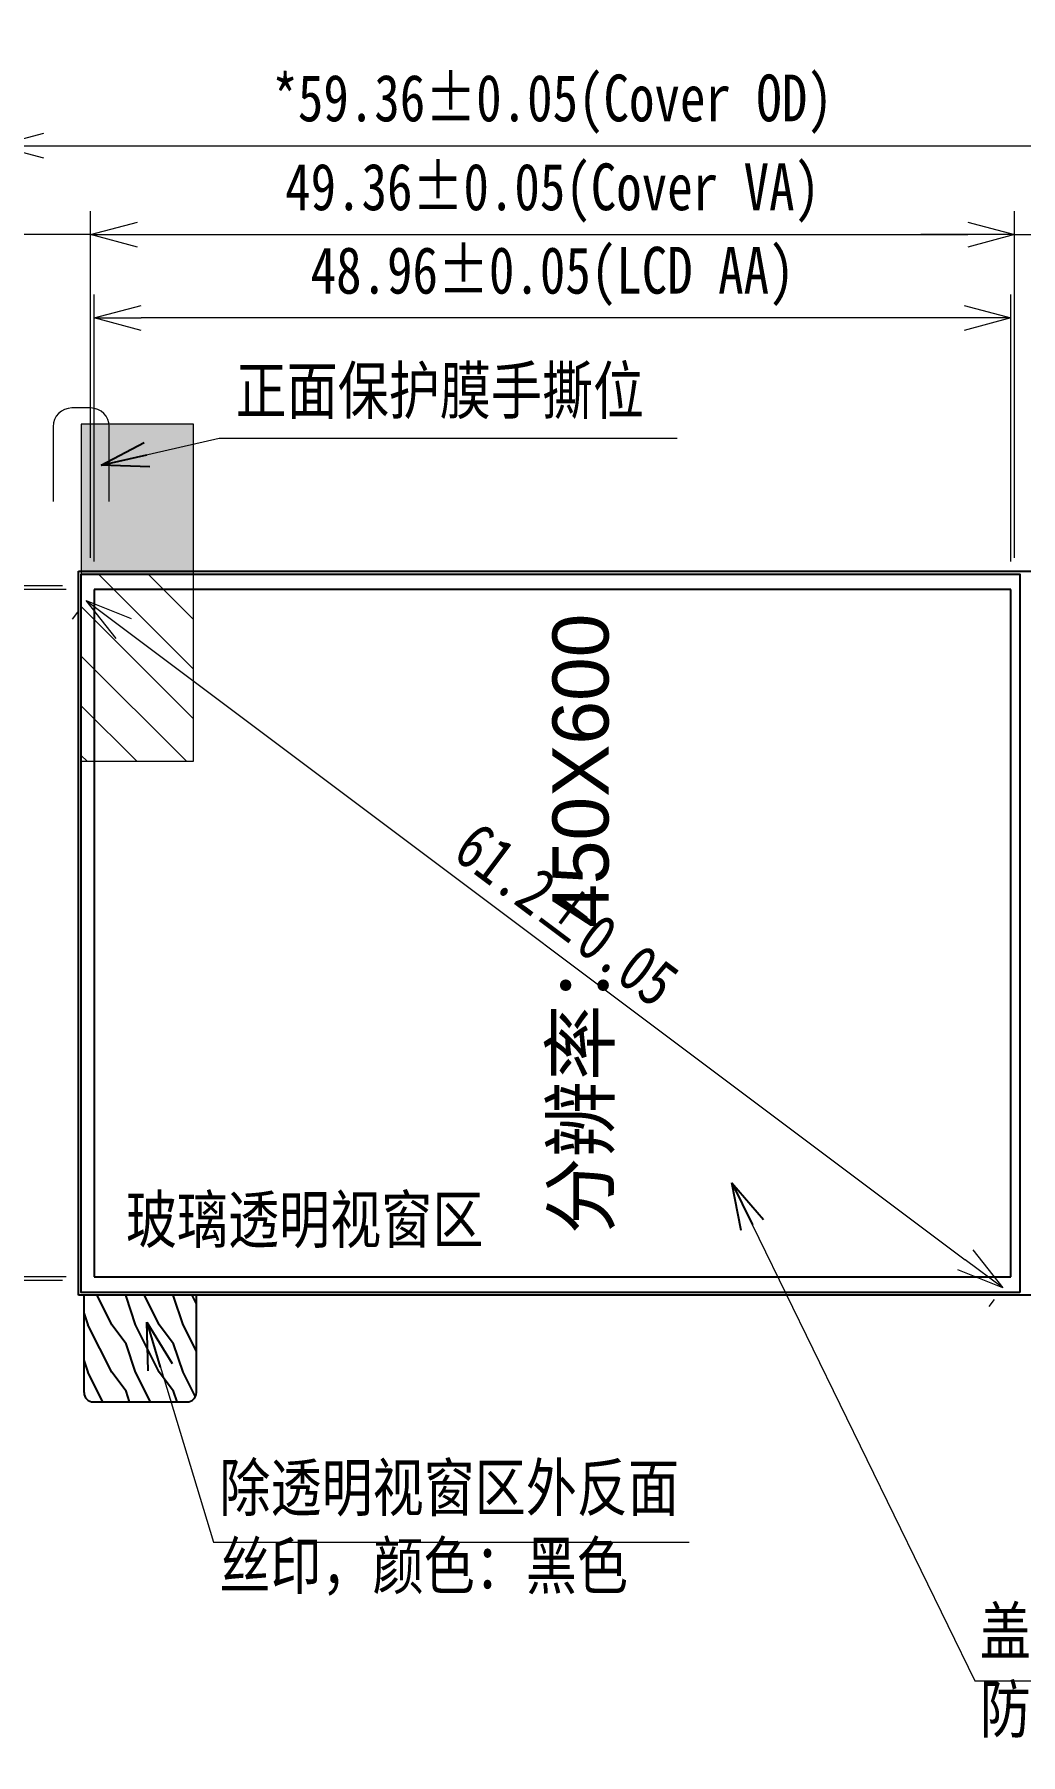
# Model space of a CAD drawing. Extents: x 13661 to 14061, y -1399 to -1089.
# Drawn here: x 13723.8 to 13776.5, y -1273.3 to -1181.4 of the extents above; entities that cross this region are included whole.
import ezdxf

# ---------------------------------------------------------------- set-up
doc = ezdxf.new("R2010")
doc.units = 0
doc.header["$LTSCALE"] = 16.335
doc.header["$MEASUREMENT"] = 0
doc.header["$PDMODE"] = 3
doc.header["$PDSIZE"] = 0.3125
doc.layers.get('0').update_dxf_attribs({"linetype": 'CONTINUOUS'})
doc.layers.get('Defpoints').update_dxf_attribs({"linetype": 'CONTINUOUS'})
doc.layers.add('1', color=7, linetype='CONTINUOUS', true_color=0xffffff)
doc.layers.add('dim', color=1, linetype='CONTINUOUS')
doc.layers.add('label', color=1, linetype='CONTINUOUS')
for name, color, linetype, lineweight in [('DIM（标注）', 3, 'CONTINUOUS', 9), ('印刷', 241, 'CONTINUOUS', 13), ('文字', 3, 'CONTINUOUS', 13), ('標註尺寸線', 3, 'CONTINUOUS', 13)]:
    doc.layers.add(name, color=color, linetype=linetype, lineweight=lineweight)
doc.styles.add('AAAAAA', font='arial.ttf')
doc.styles.get("Standard").update_dxf_attribs({"font": 'txt', "width": 0.8})
doc.styles.add('宋体', font='', dxfattribs={"width": 0.8})
doc.styles.get('宋体').set_extended_font_data('SimSun')
doc.dimstyles.new('ISO-25', dxfattribs={"dimtxt": 2.5, "dimasz": 2.5, "dimexe": 1.25, "dimexo": 1.5, "dimtad": 1, "dimdsep": 46, "dimtxsty": '宋体', "dimblk": 'OPEN30', "dimcen": 0.5, "dimclrd": 256, "dimclre": 256, "dimclrt": 256, "dimazin": 0, "dimtol": 1, "dimtp": 0.05, "dimtm": 0.05, "dimtfac": 1, "dimtmove": 0, "dimatfit": 3, "dimldrblk": 'OPEN30', "dimfxl": 1, "dimlwd": -1, "dimlwe": -1, "dimarcsym": 0})

# ---------------------------------------------------------------- blocks, each defined once
blk = doc.blocks.new('_Open30')
at = {"layer": '標註尺寸線', "color": 0, "lineweight": -2}
for p, q in [((-1, 0.268), (0, 0)), ((0, 0), (-1, -0.268)), ((0, 0), (-1, 0))]:
    blk.add_line(p, q, dxfattribs=at)
blk = doc.blocks.new('*D188')
at = {"layer": 'Defpoints', "color": 0, "ltscale": 0.05}
for p in [(13781.146, -1187.358), (13721.786, -1207.37), (13781.146, -1207.37)]:
    blk.add_point(p, dxfattribs=at)
at = {"layer": '標註尺寸線', "ltscale": 0.05}
for p, q in [((13721.786, -1205.87), (13721.786, -1186.108)), ((13781.146, -1205.87), (13781.146, -1186.108)), ((13724.286, -1187.358), (13778.646, -1187.358))]:
    blk.add_line(p, q, dxfattribs=at)
at = {"layer": '標註尺寸線', "ltscale": 0.05, "xscale": 2.5, "yscale": 2.5, "zscale": 2.5, "rotation": 180}
blk.add_blockref('_Open30', (13721.786, -1187.358), dxfattribs=at)
at = {"layer": '標註尺寸線', "ltscale": 0.05, "xscale": 2.5, "yscale": 2.5, "zscale": 2.5}
blk.add_blockref('_Open30', (13781.146, -1187.358), dxfattribs=at)
at = {"layer": '標註尺寸線', "ltscale": 0.05, "insert": (13751.466, -1185.141), "char_height": 2.5, "attachment_point": 5, "style": '宋体'}
blk.add_mtext('*59.36±0.05(Cover OD)', dxfattribs=at)
blk = doc.blocks.new('*D190')
at = {"layer": 'Defpoints', "color": 0, "ltscale": 0.05}
for p in [(13776.146, -1192.107), (13726.786, -1210.87), (13776.146, -1210.87)]:
    blk.add_point(p, dxfattribs=at)
at = {"layer": '標註尺寸線', "ltscale": 0.05}
for p, q in [((13726.786, -1209.37), (13726.786, -1190.857)), ((13776.146, -1209.37), (13776.146, -1190.857)), ((13729.286, -1192.107), (13773.646, -1192.107))]:
    blk.add_line(p, q, dxfattribs=at)
at = {"layer": '標註尺寸線', "ltscale": 0.05, "xscale": 2.5, "yscale": 2.5, "zscale": 2.5, "rotation": 180}
blk.add_blockref('_Open30', (13726.786, -1192.107), dxfattribs=at)
at = {"layer": '標註尺寸線', "ltscale": 0.05, "xscale": 2.5, "yscale": 2.5, "zscale": 2.5}
blk.add_blockref('_Open30', (13776.146, -1192.107), dxfattribs=at)
at = {"layer": '標註尺寸線', "ltscale": 0.05, "insert": (13751.466, -1189.889), "char_height": 2.5, "attachment_point": 5, "style": '宋体'}
blk.add_mtext('49.36±0.05(Cover VA)', dxfattribs=at)
blk = doc.blocks.new('*D191')
at = {"layer": 'Defpoints', "color": 0, "ltscale": 0.05}
for p in [(13726.786, -1210.87), (13699.579, -1247.99), (13726.786, -1247.99)]:
    blk.add_point(p, dxfattribs=at)
at = {"layer": '標註尺寸線', "ltscale": 0.05}
for p, q in [((13725.286, -1210.87), (13698.329, -1210.87)), ((13699.579, -1213.37), (13699.579, -1245.49)), ((13725.286, -1247.99), (13698.329, -1247.99))]:
    blk.add_line(p, q, dxfattribs=at)
at = {"layer": '標註尺寸線', "ltscale": 0.05, "xscale": 2.5, "yscale": 2.5, "zscale": 2.5}
for p, rotation in [((13699.579, -1210.87), 90), ((13699.579, -1247.99), 270)]:
    blk.add_blockref('_Open30', p, dxfattribs=dict(at, rotation=rotation))
at = {"layer": '標註尺寸線', "ltscale": 0.05, "insert": (13697.362, -1229.43), "char_height": 2.5, "attachment_point": 5, "rotation": 90, "style": '宋体'}
blk.add_mtext('37.12±0.05(Cover VA)', dxfattribs=at)
blk = doc.blocks.new('*D192')
at = {"layer": 'Defpoints', "color": 0, "ltscale": 0.05}
for p in [(13726.986, -1196.562), (13726.986, -1211.07), (13775.946, -1211.07)]:
    blk.add_point(p, dxfattribs=at)
at = {"layer": '標註尺寸線', "ltscale": 0.05}
for p, q in [((13726.986, -1209.57), (13726.986, -1195.312)), ((13775.946, -1209.57), (13775.946, -1195.312)), ((13773.446, -1196.562), (13729.486, -1196.562))]:
    blk.add_line(p, q, dxfattribs=at)
at = {"layer": '標註尺寸線', "ltscale": 0.05, "xscale": 2.5, "yscale": 2.5, "zscale": 2.5, "rotation": 180}
blk.add_blockref('_Open30', (13726.986, -1196.562), dxfattribs=at)
at = {"layer": '標註尺寸線', "ltscale": 0.05, "xscale": 2.5, "yscale": 2.5, "zscale": 2.5}
blk.add_blockref('_Open30', (13775.946, -1196.562), dxfattribs=at)
at = {"layer": '標註尺寸線', "ltscale": 0.05, "insert": (13751.466, -1194.345), "char_height": 2.5, "attachment_point": 5, "style": '宋体'}
blk.add_mtext('48.96±0.05(LCD AA)', dxfattribs=at)
blk = doc.blocks.new('*D193')
at = {"layer": 'Defpoints', "color": 0, "ltscale": 0.05}
for p in [(13726.986, -1211.07), (13707.121, -1247.79), (13726.986, -1247.79)]:
    blk.add_point(p, dxfattribs=at)
at = {"layer": '標註尺寸線', "ltscale": 0.05}
for p, q in [((13725.486, -1211.07), (13705.871, -1211.07)), ((13707.121, -1213.57), (13707.121, -1245.29)), ((13725.486, -1247.79), (13705.871, -1247.79))]:
    blk.add_line(p, q, dxfattribs=at)
at = {"layer": '標註尺寸線', "ltscale": 0.05, "xscale": 2.5, "yscale": 2.5, "zscale": 2.5}
for p, rotation in [((13707.121, -1211.07), 90), ((13707.121, -1247.79), 270)]:
    blk.add_blockref('_Open30', p, dxfattribs=dict(at, rotation=rotation))
at = {"layer": '標註尺寸線', "ltscale": 0.05, "insert": (13704.903, -1229.43), "char_height": 2.5, "attachment_point": 5, "rotation": 90, "style": '宋体'}
blk.add_mtext('36.72±0.05(LCD AA)', dxfattribs=at)
blk = doc.blocks.new('*D194')
at = {"layer": 'Defpoints', "color": 0, "ltscale": 0.05}
for p in [(13721.786, -1192.107), (13721.786, -1207.37), (13726.786, -1210.87)]:
    blk.add_point(p, dxfattribs=at)
at = {"layer": '標註尺寸線', "ltscale": 0.05}
for p, q in [((13721.786, -1205.87), (13721.786, -1190.857)), ((13726.786, -1209.37), (13726.786, -1190.857)), ((13719.286, -1192.107), (13704.374, -1192.107)), ((13726.786, -1192.107), (13721.786, -1192.107)), ((13729.286, -1192.107), (13731.786, -1192.107))]:
    blk.add_line(p, q, dxfattribs=at)
at = {"layer": '標註尺寸線', "ltscale": 0.05, "xscale": 2.5, "yscale": 2.5, "zscale": 2.5}
blk.add_blockref('_Open30', (13721.786, -1192.107), dxfattribs=at)
at = {"layer": '標註尺寸線', "ltscale": 0.05, "xscale": 2.5, "yscale": 2.5, "zscale": 2.5, "rotation": 180}
blk.add_blockref('_Open30', (13726.786, -1192.107), dxfattribs=at)
at = {"layer": '標註尺寸線', "ltscale": 0.05, "insert": (13710.58, -1190.134), "char_height": 2.5, "attachment_point": 5, "style": '宋体'}
blk.add_mtext('*5±0.05', dxfattribs=at)
blk = doc.blocks.new('*D195')
at = {"layer": 'Defpoints', "color": 0, "ltscale": 0.05}
for p in [(13699.579, -1206.37), (13722.786, -1206.37), (13726.786, -1210.87)]:
    blk.add_point(p, dxfattribs=at)
at = {"layer": '標註尺寸線', "ltscale": 0.05}
for p, q in [((13699.579, -1203.87), (13699.579, -1186.097)), ((13721.286, -1206.37), (13698.329, -1206.37)), ((13699.579, -1210.87), (13699.579, -1206.37)), ((13725.286, -1210.87), (13698.329, -1210.87)), ((13699.579, -1213.37), (13699.579, -1215.87))]:
    blk.add_line(p, q, dxfattribs=at)
at = {"layer": '標註尺寸線', "ltscale": 0.05, "xscale": 2.5, "yscale": 2.5, "zscale": 2.5}
for p, rotation in [((13699.579, -1206.37), 270), ((13699.579, -1210.87), 90)]:
    blk.add_blockref('_Open30', p, dxfattribs=dict(at, rotation=rotation))
at = {"layer": '標註尺寸線', "ltscale": 0.05, "insert": (13697.606, -1193.733), "char_height": 2.5, "attachment_point": 5, "rotation": 90, "style": '宋体'}
blk.add_mtext('*4.5±0.05', dxfattribs=at)
blk = doc.blocks.new('*D196')
at = {"layer": 'Defpoints', "color": 0, "ltscale": 0.05}
for p in [(13781.146, -1192.107), (13781.146, -1207.37), (13776.146, -1210.87)]:
    blk.add_point(p, dxfattribs=at)
at = {"layer": '標註尺寸線', "ltscale": 0.05}
for p, q in [((13776.146, -1209.37), (13776.146, -1190.857)), ((13781.146, -1205.87), (13781.146, -1190.857)), ((13773.646, -1192.107), (13771.146, -1192.107)), ((13776.146, -1192.107), (13781.146, -1192.107)), ((13783.646, -1192.107), (13798.558, -1192.107))]:
    blk.add_line(p, q, dxfattribs=at)
at = {"layer": '標註尺寸線', "ltscale": 0.05, "xscale": 2.5, "yscale": 2.5, "zscale": 2.5}
blk.add_blockref('_Open30', (13776.146, -1192.107), dxfattribs=at)
at = {"layer": '標註尺寸線', "ltscale": 0.05, "xscale": 2.5, "yscale": 2.5, "zscale": 2.5, "rotation": 180}
blk.add_blockref('_Open30', (13781.146, -1192.107), dxfattribs=at)
at = {"layer": '標註尺寸線', "ltscale": 0.05, "insert": (13792.352, -1190.134), "char_height": 2.5, "attachment_point": 5, "style": '宋体'}
blk.add_mtext('*5±0.05', dxfattribs=at)
blk = doc.blocks.new('*D197')
at = {"layer": 'Defpoints', "color": 0, "ltscale": 0.05}
for p in [(13726.786, -1247.99), (13699.579, -1252.49), (13722.786, -1252.49)]:
    blk.add_point(p, dxfattribs=at)
at = {"layer": '標註尺寸線', "ltscale": 0.05}
for p, q in [((13699.579, -1245.49), (13699.579, -1242.99)), ((13725.286, -1247.99), (13698.329, -1247.99)), ((13699.579, -1247.99), (13699.579, -1252.49)), ((13721.286, -1252.49), (13698.329, -1252.49)), ((13699.579, -1254.99), (13699.579, -1272.762))]:
    blk.add_line(p, q, dxfattribs=at)
at = {"layer": '標註尺寸線', "ltscale": 0.05, "xscale": 2.5, "yscale": 2.5, "zscale": 2.5}
for p, rotation in [((13699.579, -1247.99), 270), ((13699.579, -1252.49), 90)]:
    blk.add_blockref('_Open30', p, dxfattribs=dict(at, rotation=rotation))
at = {"layer": '標註尺寸線', "ltscale": 0.05, "insert": (13697.606, -1265.126), "char_height": 2.5, "attachment_point": 5, "rotation": 90, "style": '宋体'}
blk.add_mtext('*4.5±0.05', dxfattribs=at)
blk = doc.blocks.new('*D211')
at = {"layer": 'Defpoints', "color": 0, "ltscale": 0.05}
for p in [(13726.986, -1211.07), (13775.946, -1247.79), (13775.511, -1248.37)]:
    blk.add_point(p, dxfattribs=at)
at = {"layer": '標註尺寸線', "ltscale": 0.05}
for p, q in [((13726.086, -1212.27), (13725.801, -1212.65)), ((13728.551, -1213.15), (13773.511, -1246.87)), ((13775.046, -1248.99), (13774.761, -1249.37))]:
    blk.add_line(p, q, dxfattribs=at)
at = {"layer": '標註尺寸線', "ltscale": 0.05, "xscale": 2.5, "yscale": 2.5, "zscale": 2.5}
for p, rotation in [((13726.551, -1211.65), 143.1301023541577), ((13775.511, -1248.37), 323.1301023541577)]:
    blk.add_blockref('_Open30', p, dxfattribs=dict(at, rotation=rotation))
at = {"layer": '標註尺寸線', "ltscale": 0.05, "insert": (13752.215, -1228.432), "char_height": 2.5, "attachment_point": 5, "rotation": 323.1301, "style": '宋体'}
blk.add_mtext('61.2±0.05', dxfattribs=at)

msp = doc.modelspace()

# ---------------------------------------------------------------- hatches: boundary and pattern name
msp.add_hatch(color=1).paths.add_polyline_path([(13732.28626, -1210.24043), (13732.28626, -1202.24043), (13726.28626, -1202.24043), (13726.28626, -1210.24043)])
h = msp.add_hatch()
h.set_pattern_fill('WOOD1', color=5, scale=0.1, angle=270, style=0)
h.set_pattern_definition([(126.8699, (14244.29734, -1652.68366), (5.0800003, -7.6199998), [1.27, -11.43]), (116.5651, (14243.5353, -1654.2077), (-2.5400033, 2.5399979), [2.839806, -2.839806]), (108.4349, (14242.2653, -1654.2077), (-2.5399959, 5.0800011), [1.606438, -6.425748])])
edge = h.paths.add_edge_path()
edge.add_line((13731.93626, -1254.46883), (13726.93626, -1254.46883))
edge.add_arc((13726.93626, -1253.96883), 0.5, 180, 270, ccw=False)
edge.add_line((13726.43626, -1253.96883), (13726.43626, -1248.76883))
edge.add_line((13726.43626, -1248.76883), (13732.43626, -1248.76883))
edge.add_line((13732.43626, -1248.76883), (13732.43626, -1253.96883))
edge.add_arc((13731.93626, -1253.96883), 0.5, 270, 360, ccw=False)
at = {"layer": 'dim', "lineweight": 5}
h = msp.add_hatch(dxfattribs=at)
h.set_pattern_fill('ANSI31', color=256, scale=15, angle=90)
h.set_pattern_definition([(135, (13746.2758, -5506.4243), (-1.3258252, -1.3258252), [])])
h.paths.add_polyline_path([(13726.28626, -1220.24043), (13732.28626, -1220.24043), (13732.28626, -1210.24043), (13726.28626, -1210.24043)])

# ---------------------------------------------------------------- linework, layer by layer
at = {"color": 7}
for p, q in [((13726.43626, -1253.96883), (13726.43626, -1248.76883)), ((13732.43626, -1253.96883), (13732.43626, -1248.76883))]:
    msp.add_line(p, q, dxfattribs=at)
msp.add_line((13726.93626, -1254.46883), (13731.93626, -1254.46883))
at = {"lineweight": 5}
msp.add_lwpolyline([(13732.28626, -1220.24043), (13732.28626, -1202.24043), (13726.28626, -1202.24043), (13726.28626, -1220.24043)], close=True, dxfattribs=at)
for centre, start, end in [((13726.93626, -1253.96883), 180, 270), ((13731.93626, -1253.96883), 270, 0)]:
    msp.add_arc(centre, 0.5, start, end)
at = {"layer": '1', "lineweight": 5}
for p, q in [((13726.13626, -1210.09043), (13732.13626, -1210.09043)), ((13726.28626, -1210.24043), (13732.28626, -1210.24043))]:
    msp.add_line(p, q, dxfattribs=at)
at = {"layer": 'label', "color": 0}
for p, q in [((13726.13626, -1248.76883), (13726.13626, -1210.09043)), ((13726.13626, -1210.09043), (13777.69626, -1210.09043)), ((13777.69626, -1248.76883), (13726.13626, -1248.76883))]:
    msp.add_line(p, q, dxfattribs=at)
at = {"layer": 'label'}
for p, q in [((13726.98626, -1211.06963), (13726.98626, -1247.78963)), ((13775.94626, -1211.06963), (13726.98626, -1211.06963)), ((13775.94626, -1247.78963), (13775.94626, -1211.06963)), ((13726.98626, -1247.78963), (13775.94626, -1247.78963))]:
    msp.add_line(p, q, dxfattribs=at)
at = {"layer": 'label', "color": 6}
msp.add_lwpolyline([(13776.42626, -1248.61883), (13726.28626, -1248.61883), (13726.28626, -1210.24043), (13776.42626, -1210.24043)], close=True, dxfattribs=at)
at = {"layer": '印刷', "ltscale": 0.05}
msp.add_lwpolyline([(13727.78626, -1206.36963), (13727.78626, -1202.36963, 0.41421356), (13726.78626, -1201.36963), (13725.78626, -1201.36963, 0.41421356), (13724.78626, -1202.36963), (13724.78626, -1206.36963)], format="xyb", dxfattribs=at)

# ---------------------------------------------------------------- texts
at = {"layer": 'DIM（标注）', "color": 6, "style": 'AAAAAA'}
msp.add_text('分辨率：450X600', height=3, rotation=90, dxfattribs=at).set_placement((13754.4585, -1245.50591))
at = {"layer": '文字', "char_height": 2.5, "attachment_point": 1}
for s, insert in [('{\\fSimSun|b0|i0|c134|p2;正面保护膜手撕位}', (13734.53227, -1199.18518)), ('{\\fSimSun|b0|i0|c134|p2;除透明视窗区外反面\\P丝印，颜色：黑色}', (13733.66821, -1257.79311)), ('{\\fSimSun|b0|i0|c134|p2;盖板玻璃外观面AF镀膜\\P防指纹处理}', (13774.28633, -1265.45826))]:
    msp.add_mtext(s, dxfattribs=dict(at, insert=insert))
at = {"layer": '文字', "insert": (13728.6698, -1243.47337), "char_height": 2.5, "attachment_point": 1, "line_spacing_factor": 0.9}
msp.add_mtext('{\\fSimSun|b0|i0|c134|p6;玻璃透明视窗区}', dxfattribs=at)

# ---------------------------------------------------------------- dimensions: what is measured, and where the dimension line sits
at = {"layer": '標註尺寸線', "ltscale": 0.05}
for base, p1, p2, text, picture, middle in [((13781.14626, -1187.35834), (13721.78626, -1207.36963), (13781.14626, -1207.36963), '*<>(Cover OD)', '*D188', (13751.46626, -1185.14116)), ((13776.14626, -1192.10651), (13726.78626, -1210.86963), (13776.14626, -1210.86963), '<>(Cover VA)', '*D190', (13751.46626, -1189.88933)), ((13721.78626, -1192.10651), (13726.78626, -1210.86963), (13721.78626, -1207.36963), '*<>', '*D194', (13710.58025, -1190.13374)), ((13781.14626, -1192.10651), (13776.14626, -1210.86963), (13781.14626, -1207.36963), '*<>', '*D196', (13792.35227, -1190.13374)), ((13726.98626, -1196.56247), (13775.94626, -1211.06963), (13726.98626, -1211.06963), '<>(LCD AA)', '*D192', (13751.46626, -1194.34529))]:
    dim = msp.add_linear_dim(base=base, p1=p1, p2=p2, text=text, dimstyle='ISO-25', dxfattribs=at)
    dim.commit()
    dim.dimension.update_dxf_attribs({"geometry": picture, "text_midpoint": middle})
for base, p1, p2, text, picture, middle in [((13699.57883, -1206.36963), (13726.78626, -1210.86963), (13722.78626, -1206.36963), '*<>', '*D195', (13697.60606, -1193.73346)), ((13707.12066, -1247.78963), (13726.98626, -1211.06963), (13726.98626, -1247.78963), '<>(LCD AA)', '*D193', (13704.90348, -1229.42963)), ((13699.57883, -1252.48963), (13726.78626, -1247.98963), (13722.78626, -1252.48963), '*<>', '*D197', (13697.60606, -1265.12581))]:
    dim = msp.add_linear_dim(base=base, p1=p1, p2=p2, angle=90, text=text, dimstyle='ISO-25', dxfattribs=at)
    dim.commit()
    dim.dimension.update_dxf_attribs({"geometry": picture, "text_midpoint": middle})
dim = msp.add_linear_dim(base=(13699.57883, -1247.98963), p1=(13726.78626, -1210.86963), p2=(13726.78626, -1247.98963), angle=90, text='<>(Cover VA)', dimstyle='ISO-25', dxfattribs=at)
dim.commit()
dim.dimension.update_dxf_attribs({"geometry": '*D191', "text_midpoint": (13699.57883, -1229.42963), "dimtype": 160})
dim = msp.add_aligned_dim(p1=(13726.98626, -1211.06963), p2=(13775.94626, -1247.78963), distance=-0.72563, dimstyle='ISO-25', dxfattribs=at)
dim.commit()
dim.dimension.update_dxf_attribs({"geometry": '*D211', "text_midpoint": (13752.21454, -1228.43192)})

# ---------------------------------------------------------------- leaders
for points in [[(13727.35839, -1204.43259), (13733.65608, -1202.97635), (13758.12792, -1202.97635)], [(13761.04165, -1242.76338), (13774.03066, -1269.35884), (13802.97739, -1269.35884)], [(13729.78396, -1250.2112), (13733.35956, -1261.95839), (13758.75651, -1261.95839)]]:
    msp.add_leader(points, dimstyle='ISO-25', override={"dimgap": 0.625, "dimtad": 0}, dxfattribs=at)

doc.saveas('drawing.dxf')
